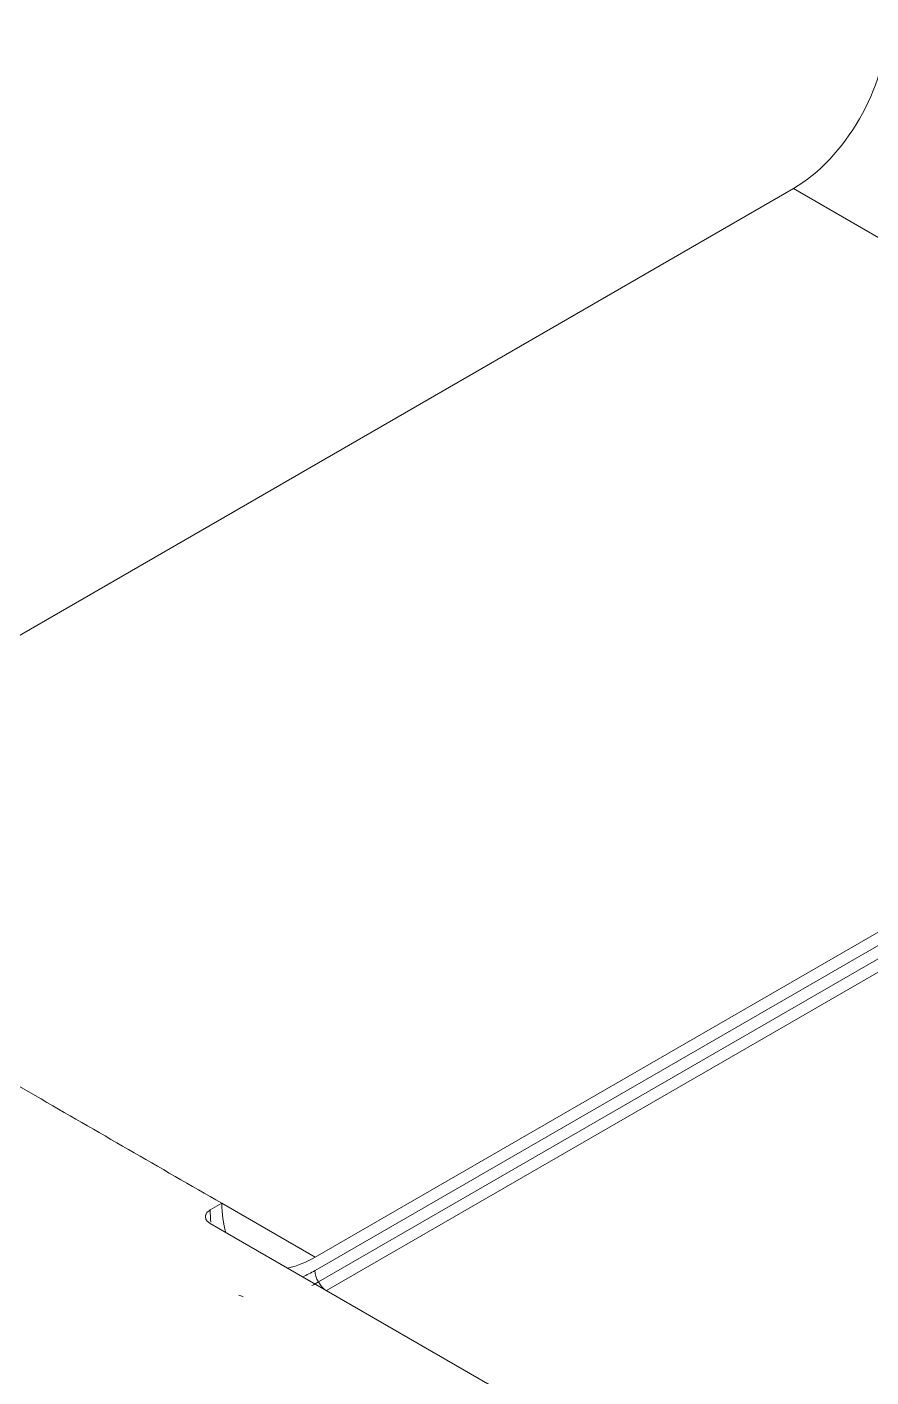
# Model space of a CAD drawing. Header units: millimetres. Extents: x 409 to 1151, y 1574 to 2099.
# Drawn here: x 918.73 to 936.82, y 1796.24 to 1825.19 of the extents above; entities that cross this region are included whole.
import ezdxf

# ---------------------------------------------------------------- set-up
doc = ezdxf.new("R2010")
doc.units = ezdxf.units.MM
doc.layers.add('core', color=7, linetype='Continuous', lineweight=20)

msp = doc.modelspace()

# ---------------------------------------------------------------- linework, layer by layer
at = {"layer": 'core', "linetype": 'Continuous'}
for p, q in [((935.16, 1821.726), (910.189, 1807.309)), ((949.875, 1813.23), (935.16, 1821.726)), ((949.875, 1813.23), (924.904, 1798.813)), ((949.875, 1812.945), (924.904, 1798.527)), ((949.948, 1812.699), (924.977, 1798.281)), ((950.125, 1812.512), (925.153, 1798.095)), ((922.904, 1799.968), (922.656, 1799.825)), ((924.904, 1798.813), (922.903, 1799.968)), ((936.488, 1791.551), (922.656, 1799.537))]:
    msp.add_line(p, q, dxfattribs=at)
for centre, major_axis, start_param, end_param in [((935.16, 1824.035), (-1.414, -2.449), 0.785398, 2.356194), ((924.904, 1801.123), (-1.414, -2.449), 5.497787, 5.794398), ((924.904, 1801.123), (-1.589, -2.753), 5.497787, 5.600429), ((924.904, 1801.123), (-1.414, -2.449), 0.488788, 0.785398), ((924.904, 1801.123), (-1.589, -2.753), 0.666999, 0.785398), ((925.153, 1798.383), (-0.177, 0.306), 0.785398, 2.356194), ((924.904, 1801.123), (-1.766, -3.058), 0.758422, 0.81448), ((924.904, 1801.123), (-1.766, -3.058), 0.070753, 0.119351)]:
    msp.add_ellipse(centre, major_axis=major_axis, ratio=0.57735, start_param=start_param, end_param=end_param, dxfattribs=at)
for points, knots in [([(922.904, 1799.968), (921.57, 1800.738), (920.237, 1801.507), (915.332, 1804.339), (911.761, 1806.401), (908.189, 1808.463)], [0, 0, 0, 0, 0.271831, 0.271831, 1, 1, 1, 1]), ([(922.656, 1799.825), (922.64, 1799.815), (922.625, 1799.805), (922.606, 1799.789), (922.6, 1799.783), (922.589, 1799.771), (922.584, 1799.765), (922.571, 1799.746), (922.564, 1799.734), (922.557, 1799.714), (922.555, 1799.707), (922.553, 1799.694), (922.553, 1799.687), (922.553, 1799.667), (922.555, 1799.654), (922.562, 1799.634), (922.565, 1799.628), (922.571, 1799.615), (922.579, 1799.603), (922.589, 1799.591), (922.597, 1799.582), (922.6, 1799.579), (922.606, 1799.573), (922.609, 1799.57), (922.625, 1799.556), (922.64, 1799.546), (922.656, 1799.537)], [0, 0, 0, 0, 0.125, 0.125, 0.1875, 0.1875, 0.25, 0.25, 0.375, 0.375, 0.4375, 0.4375, 0.5, 0.5, 0.625, 0.625, 0.6875, 0.6875, 0.75, 0.8125, 0.8125, 0.84375, 0.84375, 0.875, 0.875, 1, 1, 1, 1])]:
    msp.add_open_spline(points, degree=3, knots=knots, dxfattribs=at)

doc.saveas('drawing.dxf')
